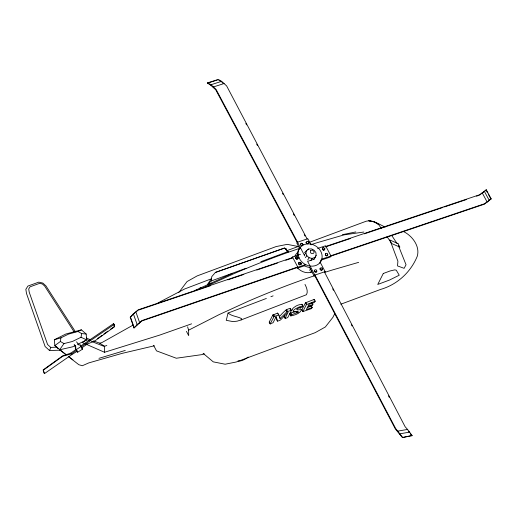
<?xml version="1.0" encoding="UTF-8"?>
<svg xmlns="http://www.w3.org/2000/svg" width="517" height="517" viewBox="0 0 517 517"><rect width="100%" height="100%" fill="white"/><g stroke="black" fill="none" stroke-linecap="round" stroke-linejoin="round"><path stroke-width="0.78" d="M58.182 348.723L54.854 345.595L54.324 339.759L65.84 334.014L81.376 329.84L86.177 334.027L86.656 339.889L82.287 342.545L104.524 352.271L104.557 346.267L99.762 343.204L93.512 340.942M311.893 302.729C315.196 305.864 309.244 306.743 307.421 307.415L306.348 309.541L312.126 307.654L311.253 308.694L302.846 311.602L301.967 309.651L305.463 302.833L314.258 299.375L314.058 300.144M311.202 305.89L312.132 307.505M314.258 299.375C317.716 302.904 310.73 303.466 308.946 304.403L308.016 306.245L312.914 304.532M295.737 258.468L295.97 257.027L297.088 256.652L298.154 257.421L298.096 258.571L296.797 259.237L295.737 258.468L295.97 257.027M298.697 264.103L298.929 262.668L300.047 262.287L301.114 263.063L301.062 264.213L299.763 264.878L298.697 264.103L298.929 262.668M300.875 264.497L301.114 263.063M322.349 249.472L322.589 248.031L323.707 247.656L324.766 248.425L324.715 249.575L323.416 250.241L322.349 249.472L322.589 248.031M324.534 249.866L324.766 248.425M325.316 255.107L325.548 253.673L326.666 253.291L327.733 254.067L327.675 255.217L326.376 255.883L325.316 255.107L325.548 253.673M327.494 255.501L327.733 254.067M211.272 283.258L207.498 284.621L211.195 280.977L211.75 276.66L215.395 272.427L284.583 248.031L286.037 249.032L288.085 252.225M66.098 354.765L54.854 345.595L60.373 341.485L60.948 337.821L68.587 334.085L77.989 331.487L81.376 329.84M75.385 345.446L72.567 346.836L59.604 349.809L63.979 343.598L72.458 341.453L81.027 337.265L81.654 333.581L77.989 331.487M286.108 249.297L285.707 248.987L286.321 250.157M287.032 251.062L286.159 249.065M302.846 311.602L306.387 304.597L315.273 301.185M290.444 308.694C286.295 307.925 281.888 314.22 279.193 316.734M290.373 308.358L291.368 310.458L287.982 317.173C286.25 319.357 282.728 317.671 284.796 315.144M266.358 298.445L228.055 313.063L226.252 320.327L233.038 321.613L237.109 321.16L241.084 319.952L306.503 294.703C308.242 291.439 306.542 287.433 304.991 284.395M304.339 254.816L305.87 253.084L306.542 250.564L308.649 249L311.518 248.897L314.239 250.273L315.952 252.703L316.107 255.411L314.982 257.931M292.712 310.148L292.247 309.541L292.758 308.584A4.569 1.383 -27.7 0 1 294.729 306.936C296.603 305.166 304.41 302.342 302.219 307.176C298.005 307.686 292.926 310.95 301.075 309.528L301.527 309.832C299.905 313.729 294.645 315.144 290.793 315.932L289.759 314.032L290.257 313.108L295.304 311.57M57.019 347.172L50.763 347.405L49.548 350.545L45.128 346.552L26.503 293.514L25.85 289.32L27.918 286.063L38.781 282.14L42.892 283.096L45.935 285.895L75.501 331.882M313.716 259.566L316.107 255.411M301.786 304.759L301.928 304.274M241.084 319.952L241.704 318.705C237.374 316.236 231.965 316.475 228.055 313.063M178.856 292.467L187.018 281.584L197.151 275.91L276.084 246.577L287.232 244.347L298.315 246.544M334.518 314.103L332.838 317.425L325.348 326.977L315.215 332.651L236.282 361.984L225.134 364.214L213.262 361.861L203.103 353.318M76.238 349.938L75.236 347.935L75.831 346.784L74.17 344.374M310.95 260.497L312.068 258.41L314.659 257.537M309.618 270.359L310.846 268.362M310.588 272.207L311.408 270.876M297.391 242.925L215.744 89.822L210.742 85.195L207.485 83.159L207.685 82.849L218.297 79.45L221.657 81.331L226.659 85.951L307.169 239.08M210.742 85.195L211.039 84.723L221.657 81.331M213.23 87.379L213.534 86.908L224.145 83.515M297.786 267.341L141.742 320.999L133.993 327.991L130.226 317.257L133.386 313.877L138.265 309.799L292.919 257.466M130.226 317.257L133.386 313.877L137.16 324.605L136.863 325.077M135.532 312.281L135.829 311.809L139.603 322.537L139.299 323.009M133.993 327.991L137.16 324.605L142.039 320.527L297.327 267.127M311.066 244.896L307.822 238.718L297.534 242.195L296.874 243.229L299.763 248.722M291.808 258.015L292.46 256.975L300.461 254.274M300.371 244.418L300.551 244.127L301.133 245.239L302.393 245.465L302.212 245.756L300.952 245.523L300.371 244.418L301.23 243.248L302.49 243.475L302.891 244.871L302.303 243.759L301.043 243.533L301.23 243.248M297.088 256.652L296.907 256.936L297.966 257.712L298.154 257.421M306.045 242.499L306.226 242.208L306.807 243.32L308.067 243.546L307.886 243.837L306.626 243.61L306.045 242.499L306.904 241.329L308.164 241.555L308.565 242.951L308.164 241.555M296.797 259.237L298.096 258.571M298.748 262.953L300.047 262.287M305.831 264.491L297.831 267.199L297.178 268.233L305.179 265.531M299.763 264.878L301.062 264.213M323.707 247.656L322.408 248.322M323.416 250.241L324.715 249.575M314.265 270.863L314.446 270.572L315.027 271.683L316.288 271.91L316.107 272.2L314.847 271.974L314.265 270.863L315.124 269.693L316.378 269.919L316.785 271.315M326.376 255.883L327.675 255.217M320.068 262.029L325.115 271.638L314.827 275.115L314.174 276.149L309.483 267.224M319.939 268.943L320.12 268.653L320.702 269.764L321.962 269.99L321.781 270.281L320.521 270.055L319.939 268.943L320.798 267.774L322.059 268L322.459 269.396L322.059 268M317.6 248.483L325.6 245.775L330.97 255.999L330.311 257.033L320.857 260.232M324.463 272.672L325.115 271.638M482.968 192.524L486.29 189.784L491.15 198.799L484.442 204.15L329.794 256.484M484.035 191.736L486.29 189.784M486.762 202.328L491.15 198.799M488.888 200.751L489.185 200.279L484.332 191.271L479.886 194.663L325.723 246.454M397.728 431.559L398.025 431.088L407.558 429.414L412.088 435.56L402.362 437.55L395.337 428.936L314.452 275.096M399.906 434.241L400.203 433.769L409.729 432.089L409.432 432.561L408.566 431.488M402.362 437.55L412.088 435.56M407.26 429.886L407.558 429.414L405.16 426.784L324.437 271.987M207.498 284.621L210.839 279.367M307.751 259.928L309.153 257.744L312.068 258.41M278.521 314.795L277.648 313.108L272.834 315.027L269.228 322.033L270.165 323.875L273.099 322.705L276.194 316.572L277.403 321.096L278.863 320.76L280.582 319.92L288.131 312.132L285.054 318.343M291.426 310.226L286.922 311.77L280.072 318.511L278.909 314.963L274.094 316.507L270.165 323.875M302.212 245.756L303.072 244.586M307.886 243.837L308.746 242.667M316.107 272.2L316.966 271.031M321.781 270.281L322.64 269.111M305.379 257.673L306.846 255.76L305.87 253.084M302.859 306.032L299.55 306.814L295.653 308.701A4.569 1.383 -27.7 0 0 293.682 310.342L293.171 311.305L293.637 311.906C306.083 311.124 290.922 313.593 290.793 315.932M307.751 249.976L308.649 249M304.558 252.645L306.542 250.564M133.089 314.349L134.924 312.798M136.753 311.273L137.968 310.271M479.589 195.135L482.206 192.841L487.059 201.856L484.739 203.679L330.854 255.753M114.147 324.424L114.509 326.783L95.05 340.787L87.179 344.141L81.938 347.799L81.395 346.797L114.147 324.424L113.591 323.616L80.839 345.996M71.85 354.61L44.391 373.649L43.105 369.946L62.57 355.935L70.81 353.124L76.044 349.466L77.149 351.269L71.85 354.61L70.81 353.124M44.391 373.649L43.292 370.211L62.751 356.207L71.365 353.925L76.6 350.267M97.461 338.654L101.998 335.384M103.943 333.982L107.84 331.184M110.431 329.316L114.328 326.518L113.591 323.616M77.679 352.219L76.348 349.544L81.163 346.487L82.5 349.162L77.679 352.219L76.943 351.146M132.966 325.161L102.114 342.474L99.762 343.204M158.105 302.897L184.621 288.984L211.414 278.792M186.45 331.358L188.686 335.623L188.627 330.176L219.105 314.633L248.567 301.107A313.328 94.895 -27.7 0 1 314.898 275.593M77.498 344.4L86.656 339.889L81.027 337.265M195.032 290.444L232.307 273.441M204.654 287.122L234.111 273.596A313.328 94.895 -27.7 0 1 300.448 248.082M270.869 296.726L273.118 295.866M286.683 250.758L298.736 246.279M309.289 242.363L364.252 221.935C371.71 218.439 378.612 224.294 385.152 227.028M260.872 261.68L288.732 251.327M199.381 288.305L200.887 287.749M307.492 307.014L310.93 305.734M340.839 304.203L380.738 289.378C397.25 284.576 410.692 272.22 417.219 256.387C420.353 246.137 411.939 235.345 402.924 231.28M211.195 280.977L246.008 268.284M191.6 323.836L159.695 335.1L104.524 352.271M106.832 345.472L104.557 346.267L103.445 346.144L91.438 341.42M215.395 272.427L284.583 248.031M138.73 310.013L210.341 285.778M227.868 279.852L243.862 274.437M256.813 270.055L277.383 263.095M285.765 260.258L292.622 257.938M314.226 259.146L307.615 261.382L314.827 275.115M321.509 259.191L330.97 255.999M325.426 246.926L350.61 238.466M364.349 233.852L442.953 207.446M444.478 206.929L466.612 199.497M476.532 196.163L478.826 195.394M204.293 353.841L202.018 354.604L176.303 358.236L156.496 350.862L153.581 345.311M207.485 83.159L217.34 80.006M98.967 358.333L125.276 350.429M54.324 339.759L60.948 337.821M358.643 262.352L332.127 270.055A313.328 94.895 -27.7 0 0 324.695 272.381M284.13 316.585L284.751 316.449M154.286 345.808L121.818 353.441L88.775 362.908L82.326 365.732L78.817 364.705L68.645 356.749M342.39 234.686L355.812 231.933M363.858 232.03L344.193 234.841L317.677 242.544A313.328 94.895 -27.7 0 0 310.988 244.631M275.884 317.07L276.815 319.364M286.631 250.745L287.09 250.829M269.241 322.117L270.365 323.862M81.395 346.797L80.057 344.878L78.726 344.955L76.574 341.827M49.548 350.545L60.832 350.132M290.283 314.162L289.759 314.032M299.317 307.731L300.151 307.764L300.629 308.358M81.654 333.581L86.177 334.027M86.184 339.359L89.939 340.832M86.249 338.06L90.604 339.792M207.685 82.849L211.039 84.723L216.041 89.351L297.689 242.454M60.373 341.485L63.979 343.598M378.315 224.288L374.405 221.929L368.918 220.765L374.405 221.929L378.606 224.456L381.281 228.333M301.922 309.845L302.968 311.68M218.749 80.174L220.055 80.988M322.53 249.181L323.597 249.957M325.497 254.823L326.557 255.592M295.918 258.177L296.978 258.952M299.866 262.578L300.933 263.347M298.878 263.819L299.944 264.588M59.461 349.692L65.866 354.526M69.065 356.943L72.91 359.845M306.846 255.76L309.153 257.744M221.858 82.235L223.35 83.547M50.763 347.405L47.596 344.542L29.23 292.241L28.719 288.938L30.07 286.806L39.66 283.348L42.388 283.982L44.682 286.088L73.873 331.494M410.252 433.666L411.887 435.87M86.688 343.456L87.179 344.141M387.078 236.741L390.645 241.917L397.903 261.182L397.521 265.919L404.126 268.329L406.045 264.749L398.323 245.426M81.764 348.09L82.5 349.162M74.59 345.705L75.876 347.586M75.236 347.935L76.348 349.544M402.556 437.233L395.634 428.464L314.75 274.624M391.802 235.584L397.024 243.455M76.044 349.466L76.594 350.468M486.096 190.101L487.589 192.873M488.339 194.256L490.95 199.11M245.833 123.46L246.583 124.888M256.69 144.114L257.44 145.542M282.534 193.261L283.277 194.683M293.391 213.915L294.141 215.337M304.248 234.569L304.998 235.991M297.534 242.195L304.746 255.921M292.46 256.975L297.831 267.199M286.017 248.961L286.948 250.726M311.111 305.696L312.035 307.453M305.734 302.613L306.665 304.371M305.463 302.833L306.387 304.597M301.818 304.235L302.749 305.993M297.101 311.202L297.714 312.378M296.467 311.68L297.088 312.856M290.056 308.378L290.981 310.142M290.677 312.843L291.601 314.601M290.451 312.953L291.381 314.711M290.257 313.108L291.181 314.872M286.644 309.651L287.568 311.408M285.998 310.013L286.922 311.77M284.324 316.572L285.255 318.336M277.648 313.108L278.573 314.872M279.503 317.322L280.124 318.491M276.563 319.396L277.487 321.154M273.603 314.491L274.527 316.249M273.17 314.75L274.094 316.507M272.834 315.027L273.758 316.792M332.696 288.867L333.439 290.296M351.295 324.534L352.038 325.962M369.894 360.2L370.637 361.629M388.493 395.867L389.243 397.295M80.057 344.878L80.723 346.216M130.42 316.947L134.194 327.681M187.6 326.841L188.627 330.176M311.874 272.116A12.589 10.644 32.1 0 1 297.094 267.399M294.916 256.186A12.589 10.644 32.1 0 1 297.611 252.567M309.677 267.438A12.505 10.618 31.6 0 1 304.429 265.79M297.32 255.43A12.505 10.618 31.6 0 1 299.692 248.431M321.096 260.07A12.505 10.618 31.6 0 1 319.887 263.017M248.212 357.04A6.766 2.049 -27.7 0 1 238.02 360.827M310.374 250.655L310.491 252.664L311.383 253.427L313.509 253.349L314.065 252.529L314.006 251.482L312.294 250.008L310.374 250.655M383.284 273.493L377.746 284.447L389.527 280.04L399.234 275.212L396.261 270.191L394.717 269.874L390.025 270.986L383.284 273.493M398.006 243.578L389.656 239.927L391.524 243.475L399.874 247.126L398.006 243.578M299.091 257.873A12.505 10.618 31.6 0 0 319.752 262.927A12.505 10.618 31.6 0 0 311.557 244.237A12.505 10.618 31.6 0 0 299.091 257.873"/></g></svg>
